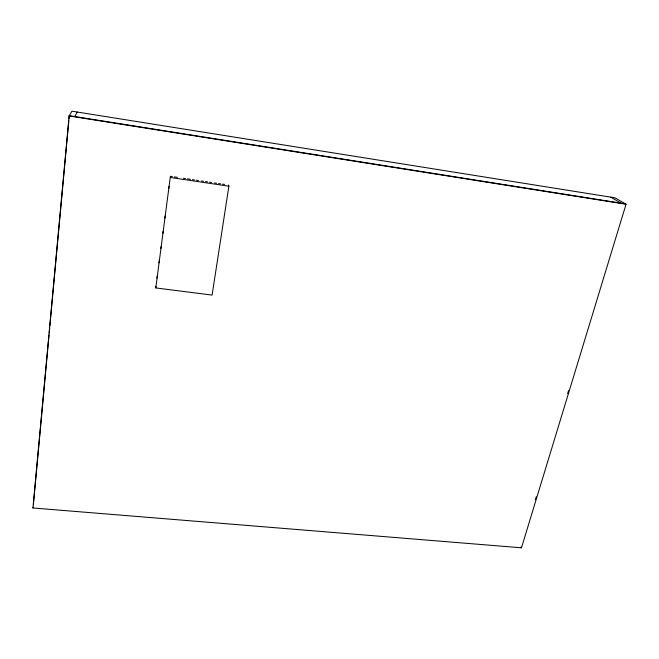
<?xml version="1.0" encoding="UTF-8"?>
<svg xmlns="http://www.w3.org/2000/svg" width="659" height="659" viewBox="0 0 659 659"><rect width="100%" height="100%" fill="white"/><g stroke="black" fill="none" stroke-linecap="round" stroke-linejoin="round"><path stroke-width="0.99" d="M228.615 185.022L228.887 186.217L212.091 295.092L155.796 287.934L170.393 176.307L172.394 176.612M155.796 287.934L155.878 286.303M32.95 507.982L69.113 115.968L71.946 111.198L615.012 197.824L626.05 204.241L521.475 547.802L32.95 507.982L33.164 507.125M33.444 504.069L49.054 334.961M49.244 332.91L49.713 327.787M49.903 325.744L52.358 299.095M52.547 297.044L68.824 120.77M69.006 118.735L69.294 115.663L625.342 203.837M156.949 278.156L157.221 276.113M158.967 262.875L159.239 260.84M160.845 248.616L161.117 246.581M162.864 233.344L163.135 231.309M164.882 218.063L165.145 216.028M168.778 188.532L169.05 186.497M535.347 499.786L536.245 496.837M567.638 393.596L568.536 390.647M74.747 116.528L77.26 112.038M174.404 176.909L177.419 177.362M183.441 178.26L185.451 178.564M187.453 178.861L190.467 179.314M192.477 179.619L194.479 179.915M196.489 180.212L198.499 180.517M201.506 180.97L203.516 181.266M205.526 181.571L207.536 181.868M209.537 182.172L211.547 182.469M214.562 182.922L216.564 183.218M218.574 183.523L220.584 183.82M222.594 184.125L224.595 184.421M170.376 177.469L228.887 186.217M69.113 115.968L626.05 204.241M610.753 197.148L621 203.145M520.997 546.978L521.475 547.802"/></g></svg>
